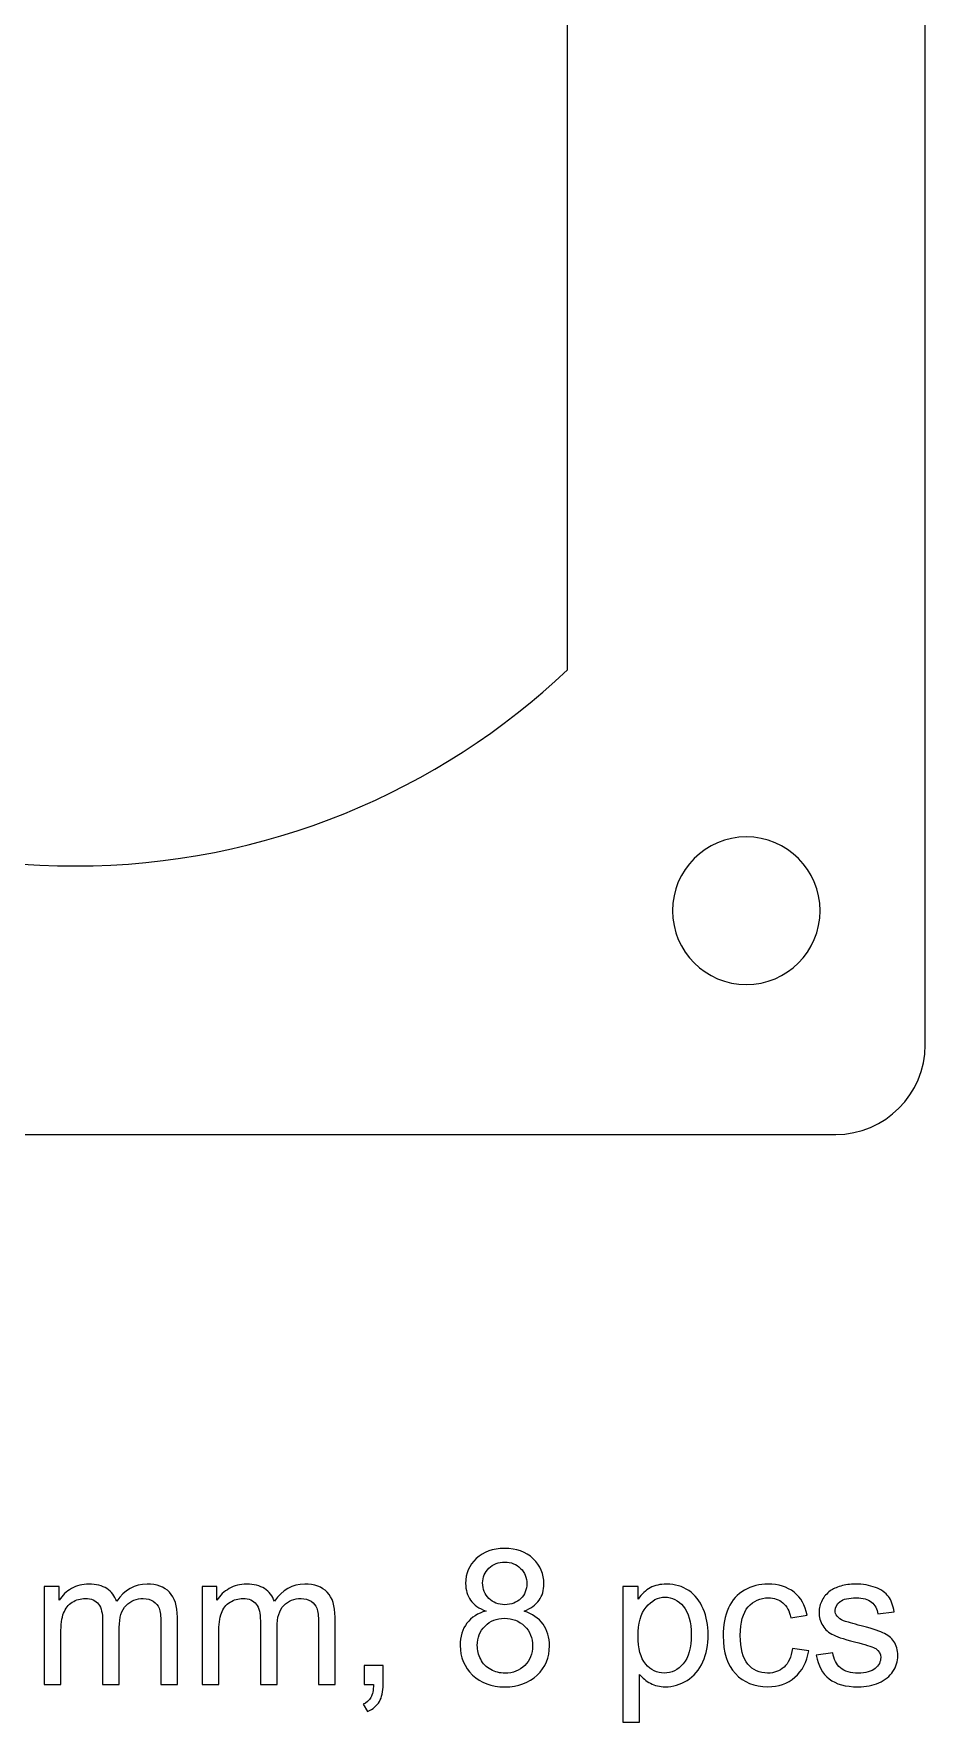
# Model space of a CAD drawing. Header units: millimetres. Extents: x -202 to 204, y -252 to 284.
# Drawn here: x -183.81 to -163.88, y 199.16 to 236.88 of the extents above; entities that cross this region are included whole.
import ezdxf

# ---------------------------------------------------------------- set-up
doc = ezdxf.new("R2010")
doc.units = ezdxf.units.MM
doc.header["$MEASUREMENT"] = 0
doc.layers.add('Layer 1', color=7, linetype='Continuous')

msp = doc.modelspace()

# ---------------------------------------------------------------- linework, layer by layer
at = {"layer": 'Layer 1', "color": 254, "lineweight": 20}
for points, knots in [([(-199.8764, 256.2874), (-199.8764, 256.2874), (-165.8764, 256.2874), (-165.8764, 256.2874), (-165.8764, 256.2874), (-164.7764, 256.2874), (-163.8764, 255.3874), (-163.8764, 254.2874), (-163.8764, 254.2874), (-163.8764, 254.2874), (-163.8764, 214.2874), (-163.8764, 214.2874), (-163.8764, 214.2874), (-163.8764, 213.1874), (-164.7764, 212.2874), (-165.8764, 212.2874), (-165.8764, 212.2874), (-165.8764, 212.2874), (-199.8764, 212.2874), (-199.8764, 212.2874), (-199.8764, 212.2874), (-200.9764, 212.2874), (-201.8764, 213.1874), (-201.8764, 214.2874), (-201.8764, 214.2874), (-201.8764, 214.2874), (-201.8764, 254.2874), (-201.8764, 254.2874), (-201.8764, 254.2874), (-201.8764, 255.3874), (-200.9764, 256.2874), (-199.8764, 256.2874)], [0, 0, 0, 0, 0.1111111, 0.1111111, 0.1111111, 0.1111111, 0.2222222, 0.2222222, 0.2222222, 0.2222222, 0.3333333, 0.3333333, 0.3333333, 0.3333333, 0.4444444, 0.4444444, 0.4444444, 0.4444444, 0.5555556, 0.5555556, 0.5555556, 0.5555556, 0.6666667, 0.6666667, 0.6666667, 0.6666667, 0.7777778, 0.7777778, 0.7777778, 0.7777778, 1, 1, 1, 1]), ([(-182.8764, 250.2874), (-178.6154, 250.2874), (-174.7438, 248.6213), (-171.8764, 245.9056), (-171.8764, 245.9056), (-171.8764, 245.9056), (-171.8764, 222.6692), (-171.8764, 222.6692), (-171.8764, 222.6692), (-174.7438, 219.9535), (-178.6154, 218.2874), (-182.8764, 218.2874), (-182.8764, 218.2874), (-187.1374, 218.2874), (-191.009, 219.9535), (-193.8764, 222.6692), (-193.8764, 222.6692), (-193.8764, 222.6692), (-193.8764, 245.9056), (-193.8764, 245.9056), (-193.8764, 245.9056), (-191.009, 248.6213), (-187.1374, 250.2874), (-182.8764, 250.2874)], [0, 0, 0, 0, 0.1428571, 0.1428571, 0.1428571, 0.1428571, 0.2857143, 0.2857143, 0.2857143, 0.2857143, 0.4285714, 0.4285714, 0.4285714, 0.4285714, 0.5714286, 0.5714286, 0.5714286, 0.5714286, 0.7142857, 0.7142857, 0.7142857, 0.7142857, 1, 1, 1, 1]), ([(-167.8764, 218.9374), (-166.9651, 218.9374), (-166.2264, 218.1987), (-166.2264, 217.2874), (-166.2264, 217.2874), (-166.2264, 216.3761), (-166.9651, 215.6374), (-167.8764, 215.6374), (-167.8764, 215.6374), (-168.7877, 215.6374), (-169.5264, 216.3761), (-169.5264, 217.2874), (-169.5264, 217.2874), (-169.5264, 218.1987), (-168.7877, 218.9374), (-167.8764, 218.9374)], [0, 0, 0, 0, 0.2, 0.2, 0.2, 0.2, 0.4, 0.4, 0.4, 0.4, 0.6, 0.6, 0.6, 0.6, 1, 1, 1, 1])]:
    msp.add_open_spline(points, degree=3, knots=knots, dxfattribs=at)
at = {"layer": 'Layer 1', "color": 242}
for points, knots in [([(-173.6955, 201.6393), (-173.85, 201.6958), (-173.9643, 201.7762), (-174.0391, 201.8813), (-174.0391, 201.8813), (-174.1132, 201.9858), (-174.1506, 202.1113), (-174.1506, 202.2574), (-174.1506, 202.2574), (-174.1506, 202.4782), (-174.0716, 202.6631), (-173.9128, 202.8134), (-173.9128, 202.8134), (-173.7541, 202.9636), (-173.5438, 203.0391), (-173.2806, 203.0391), (-173.2806, 203.0391), (-173.0161, 203.0391), (-172.803, 202.9622), (-172.6414, 202.8084), (-172.6414, 202.8084), (-172.4806, 202.6546), (-172.4001, 202.4676), (-172.4001, 202.2468), (-172.4001, 202.2468), (-172.4001, 202.1064), (-172.4368, 201.9843), (-172.5102, 201.8799), (-172.5102, 201.8799), (-172.5843, 201.7762), (-172.6957, 201.6958), (-172.846, 201.6393), (-172.846, 201.6393), (-172.6605, 201.5786), (-172.5187, 201.4813), (-172.4213, 201.3458), (-172.4213, 201.3458), (-172.3246, 201.2111), (-172.2759, 201.0495), (-172.2759, 200.8625), (-172.2759, 200.8625), (-172.2759, 200.6029), (-172.3677, 200.3856), (-172.5504, 200.2092), (-172.5504, 200.2092), (-172.7338, 200.0328), (-172.9751, 199.9446), (-173.2743, 199.9446), (-173.2743, 199.9446), (-173.5735, 199.9446), (-173.814, 200.0328), (-173.9975, 200.2099), (-173.9975, 200.2099), (-174.1809, 200.387), (-174.2727, 200.6078), (-174.2727, 200.8724), (-174.2727, 200.8724), (-174.2727, 201.0692), (-174.2226, 201.2343), (-174.1224, 201.3677), (-174.1224, 201.3677), (-174.0229, 201.5003), (-173.8804, 201.5913), (-173.6955, 201.6393)], [0, 0, 0, 0, 0.0588235, 0.0588235, 0.0588235, 0.0588235, 0.1176471, 0.1176471, 0.1176471, 0.1176471, 0.1764706, 0.1764706, 0.1764706, 0.1764706, 0.2352941, 0.2352941, 0.2352941, 0.2352941, 0.2941176, 0.2941176, 0.2941176, 0.2941176, 0.3529412, 0.3529412, 0.3529412, 0.3529412, 0.4117647, 0.4117647, 0.4117647, 0.4117647, 0.4705882, 0.4705882, 0.4705882, 0.4705882, 0.5294118, 0.5294118, 0.5294118, 0.5294118, 0.5882353, 0.5882353, 0.5882353, 0.5882353, 0.6470588, 0.6470588, 0.6470588, 0.6470588, 0.7058824, 0.7058824, 0.7058824, 0.7058824, 0.7647059, 0.7647059, 0.7647059, 0.7647059, 0.8235294, 0.8235294, 0.8235294, 0.8235294, 0.8823529, 0.8823529, 0.8823529, 0.8823529, 1, 1, 1, 1]), ([(-173.7703, 202.2701), (-173.7703, 202.1269), (-173.7237, 202.0097), (-173.632, 201.9187), (-173.632, 201.9187), (-173.5396, 201.8277), (-173.4196, 201.7818), (-173.2722, 201.7818), (-173.2722, 201.7818), (-173.129, 201.7818), (-173.0111, 201.827), (-172.9194, 201.9173), (-172.9194, 201.9173), (-172.8277, 202.0076), (-172.7825, 202.1184), (-172.7825, 202.2489), (-172.7825, 202.2489), (-172.7825, 202.3858), (-172.8291, 202.5001), (-172.9236, 202.5932), (-172.9236, 202.5932), (-173.0182, 202.6864), (-173.1353, 202.7329), (-173.2764, 202.7329), (-173.2764, 202.7329), (-173.4182, 202.7329), (-173.5361, 202.6871), (-173.6299, 202.5968), (-173.6299, 202.5968), (-173.7237, 202.5057), (-173.7703, 202.3964), (-173.7703, 202.2701)], [0, 0, 0, 0, 0.1111111, 0.1111111, 0.1111111, 0.1111111, 0.2222222, 0.2222222, 0.2222222, 0.2222222, 0.3333333, 0.3333333, 0.3333333, 0.3333333, 0.4444444, 0.4444444, 0.4444444, 0.4444444, 0.5555556, 0.5555556, 0.5555556, 0.5555556, 0.6666667, 0.6666667, 0.6666667, 0.6666667, 0.7777778, 0.7777778, 0.7777778, 0.7777778, 1, 1, 1, 1]), ([(-183.5697, 199.9961), (-183.5697, 199.9961), (-183.5697, 202.1911), (-183.5697, 202.1911), (-183.5697, 202.1911), (-183.5697, 202.1911), (-183.2374, 202.1911), (-183.2374, 202.1911), (-183.2374, 202.1911), (-183.2374, 202.1911), (-183.2374, 201.8834), (-183.2374, 201.8834), (-183.2374, 201.8834), (-183.1682, 201.9907), (-183.0765, 202.0775), (-182.9622, 202.1424), (-182.9622, 202.1424), (-182.8479, 202.208), (-182.7174, 202.2412), (-182.5713, 202.2412), (-182.5713, 202.2412), (-182.4091, 202.2412), (-182.2757, 202.2073), (-182.172, 202.1396), (-182.172, 202.1396), (-182.0676, 202.0718), (-181.9942, 201.978), (-181.9519, 201.8566), (-181.9519, 201.8566), (-181.7776, 202.1128), (-181.5518, 202.2412), (-181.2738, 202.2412), (-181.2738, 202.2412), (-181.0558, 202.2412), (-180.8886, 202.1805), (-180.7715, 202.0598), (-180.7715, 202.0598), (-180.6544, 201.9392), (-180.5958, 201.7536), (-180.5958, 201.5032), (-180.5958, 201.5032), (-180.5958, 201.5032), (-180.5958, 199.9961), (-180.5958, 199.9961), (-180.5958, 199.9961), (-180.5958, 199.9961), (-180.9655, 199.9961), (-180.9655, 199.9961), (-180.9655, 199.9961), (-180.9655, 199.9961), (-180.9655, 201.379), (-180.9655, 201.379), (-180.9655, 201.379), (-180.9655, 201.5278), (-180.9775, 201.6351), (-181.0015, 201.7007), (-181.0015, 201.7007), (-181.0262, 201.7656), (-181.0699, 201.8185), (-181.1327, 201.8588), (-181.1327, 201.8588), (-181.1962, 201.8983), (-181.271, 201.9187), (-181.3564, 201.9187), (-181.3564, 201.9187), (-181.5109, 201.9187), (-181.6386, 201.8672), (-181.7409, 201.7642), (-181.7409, 201.7642), (-181.8425, 201.6619), (-181.894, 201.4975), (-181.894, 201.2717), (-181.894, 201.2717), (-181.894, 201.2717), (-181.894, 199.9961), (-181.894, 199.9961), (-181.894, 199.9961), (-181.894, 199.9961), (-182.2658, 199.9961), (-182.2658, 199.9961), (-182.2658, 199.9961), (-182.2658, 199.9961), (-182.2658, 201.422), (-182.2658, 201.422), (-182.2658, 201.422), (-182.2658, 201.5878), (-182.2962, 201.712), (-182.3569, 201.7945), (-182.3569, 201.7945), (-182.4175, 201.8771), (-182.5163, 201.9187), (-182.6546, 201.9187), (-182.6546, 201.9187), (-182.759, 201.9187), (-182.8557, 201.8912), (-182.9446, 201.8355), (-182.9446, 201.8355), (-183.0335, 201.7804), (-183.0984, 201.7), (-183.1379, 201.5942), (-183.1379, 201.5942), (-183.1781, 201.4876), (-183.1979, 201.3345), (-183.1979, 201.1349), (-183.1979, 201.1349), (-183.1979, 201.1349), (-183.1979, 199.9961), (-183.1979, 199.9961), (-183.1979, 199.9961), (-183.1979, 199.9961), (-183.5697, 199.9961), (-183.5697, 199.9961)], [0, 0, 0, 0, 0.0344828, 0.0344828, 0.0344828, 0.0344828, 0.0689655, 0.0689655, 0.0689655, 0.0689655, 0.1034483, 0.1034483, 0.1034483, 0.1034483, 0.137931, 0.137931, 0.137931, 0.137931, 0.1724138, 0.1724138, 0.1724138, 0.1724138, 0.2068966, 0.2068966, 0.2068966, 0.2068966, 0.2413793, 0.2413793, 0.2413793, 0.2413793, 0.2758621, 0.2758621, 0.2758621, 0.2758621, 0.3103448, 0.3103448, 0.3103448, 0.3103448, 0.3448276, 0.3448276, 0.3448276, 0.3448276, 0.3793103, 0.3793103, 0.3793103, 0.3793103, 0.4137931, 0.4137931, 0.4137931, 0.4137931, 0.4482759, 0.4482759, 0.4482759, 0.4482759, 0.4827586, 0.4827586, 0.4827586, 0.4827586, 0.5172414, 0.5172414, 0.5172414, 0.5172414, 0.5517241, 0.5517241, 0.5517241, 0.5517241, 0.5862069, 0.5862069, 0.5862069, 0.5862069, 0.6206897, 0.6206897, 0.6206897, 0.6206897, 0.6551724, 0.6551724, 0.6551724, 0.6551724, 0.6896552, 0.6896552, 0.6896552, 0.6896552, 0.7241379, 0.7241379, 0.7241379, 0.7241379, 0.7586207, 0.7586207, 0.7586207, 0.7586207, 0.7931034, 0.7931034, 0.7931034, 0.7931034, 0.8275862, 0.8275862, 0.8275862, 0.8275862, 0.862069, 0.862069, 0.862069, 0.862069, 0.8965517, 0.8965517, 0.8965517, 0.8965517, 0.9310345, 0.9310345, 0.9310345, 0.9310345, 1, 1, 1, 1]), ([(-180.0434, 199.9961), (-180.0434, 199.9961), (-180.0434, 202.1911), (-180.0434, 202.1911), (-180.0434, 202.1911), (-180.0434, 202.1911), (-179.7111, 202.1911), (-179.7111, 202.1911), (-179.7111, 202.1911), (-179.7111, 202.1911), (-179.7111, 201.8834), (-179.7111, 201.8834), (-179.7111, 201.8834), (-179.6419, 201.9907), (-179.5502, 202.0775), (-179.4359, 202.1424), (-179.4359, 202.1424), (-179.3216, 202.208), (-179.1911, 202.2412), (-179.045, 202.2412), (-179.045, 202.2412), (-178.8828, 202.2412), (-178.7494, 202.2073), (-178.6457, 202.1396), (-178.6457, 202.1396), (-178.5413, 202.0718), (-178.4679, 201.978), (-178.4256, 201.8566), (-178.4256, 201.8566), (-178.2513, 202.1128), (-178.0255, 202.2412), (-177.7475, 202.2412), (-177.7475, 202.2412), (-177.5295, 202.2412), (-177.3623, 202.1805), (-177.2452, 202.0598), (-177.2452, 202.0598), (-177.1281, 201.9392), (-177.0695, 201.7536), (-177.0695, 201.5032), (-177.0695, 201.5032), (-177.0695, 201.5032), (-177.0695, 199.9961), (-177.0695, 199.9961), (-177.0695, 199.9961), (-177.0695, 199.9961), (-177.4392, 199.9961), (-177.4392, 199.9961), (-177.4392, 199.9961), (-177.4392, 199.9961), (-177.4392, 201.379), (-177.4392, 201.379), (-177.4392, 201.379), (-177.4392, 201.5278), (-177.4512, 201.6351), (-177.4752, 201.7007), (-177.4752, 201.7007), (-177.4999, 201.7656), (-177.5436, 201.8185), (-177.6064, 201.8588), (-177.6064, 201.8588), (-177.6699, 201.8983), (-177.7447, 201.9187), (-177.8301, 201.9187), (-177.8301, 201.9187), (-177.9846, 201.9187), (-178.1123, 201.8672), (-178.2146, 201.7642), (-178.2146, 201.7642), (-178.3162, 201.6619), (-178.3677, 201.4975), (-178.3677, 201.2717), (-178.3677, 201.2717), (-178.3677, 201.2717), (-178.3677, 199.9961), (-178.3677, 199.9961), (-178.3677, 199.9961), (-178.3677, 199.9961), (-178.7395, 199.9961), (-178.7395, 199.9961), (-178.7395, 199.9961), (-178.7395, 199.9961), (-178.7395, 201.422), (-178.7395, 201.422), (-178.7395, 201.422), (-178.7395, 201.5878), (-178.7699, 201.712), (-178.8306, 201.7945), (-178.8306, 201.7945), (-178.8912, 201.8771), (-178.99, 201.9187), (-179.1283, 201.9187), (-179.1283, 201.9187), (-179.2327, 201.9187), (-179.3294, 201.8912), (-179.4183, 201.8355), (-179.4183, 201.8355), (-179.5072, 201.7804), (-179.5721, 201.7), (-179.6116, 201.5942), (-179.6116, 201.5942), (-179.6518, 201.4876), (-179.6716, 201.3345), (-179.6716, 201.1349), (-179.6716, 201.1349), (-179.6716, 201.1349), (-179.6716, 199.9961), (-179.6716, 199.9961), (-179.6716, 199.9961), (-179.6716, 199.9961), (-180.0434, 199.9961), (-180.0434, 199.9961)], [0, 0, 0, 0, 0.0344828, 0.0344828, 0.0344828, 0.0344828, 0.0689655, 0.0689655, 0.0689655, 0.0689655, 0.1034483, 0.1034483, 0.1034483, 0.1034483, 0.137931, 0.137931, 0.137931, 0.137931, 0.1724138, 0.1724138, 0.1724138, 0.1724138, 0.2068966, 0.2068966, 0.2068966, 0.2068966, 0.2413793, 0.2413793, 0.2413793, 0.2413793, 0.2758621, 0.2758621, 0.2758621, 0.2758621, 0.3103448, 0.3103448, 0.3103448, 0.3103448, 0.3448276, 0.3448276, 0.3448276, 0.3448276, 0.3793103, 0.3793103, 0.3793103, 0.3793103, 0.4137931, 0.4137931, 0.4137931, 0.4137931, 0.4482759, 0.4482759, 0.4482759, 0.4482759, 0.4827586, 0.4827586, 0.4827586, 0.4827586, 0.5172414, 0.5172414, 0.5172414, 0.5172414, 0.5517241, 0.5517241, 0.5517241, 0.5517241, 0.5862069, 0.5862069, 0.5862069, 0.5862069, 0.6206897, 0.6206897, 0.6206897, 0.6206897, 0.6551724, 0.6551724, 0.6551724, 0.6551724, 0.6896552, 0.6896552, 0.6896552, 0.6896552, 0.7241379, 0.7241379, 0.7241379, 0.7241379, 0.7586207, 0.7586207, 0.7586207, 0.7586207, 0.7931034, 0.7931034, 0.7931034, 0.7931034, 0.8275862, 0.8275862, 0.8275862, 0.8275862, 0.862069, 0.862069, 0.862069, 0.862069, 0.8965517, 0.8965517, 0.8965517, 0.8965517, 0.9310345, 0.9310345, 0.9310345, 0.9310345, 1, 1, 1, 1]), ([(-170.6341, 199.1551), (-170.6341, 199.1551), (-170.6341, 202.1911), (-170.6341, 202.1911), (-170.6341, 202.1911), (-170.6341, 202.1911), (-170.2954, 202.1911), (-170.2954, 202.1911), (-170.2954, 202.1911), (-170.2954, 202.1911), (-170.2954, 201.906), (-170.2954, 201.906), (-170.2954, 201.906), (-170.2157, 202.0175), (-170.1254, 202.1015), (-170.0245, 202.1572), (-170.0245, 202.1572), (-169.9243, 202.2129), (-169.8023, 202.2412), (-169.659, 202.2412), (-169.659, 202.2412), (-169.4714, 202.2412), (-169.3063, 202.1925), (-169.163, 202.0965), (-169.163, 202.0965), (-169.0191, 201.9999), (-168.9111, 201.8637), (-168.8385, 201.688), (-168.8385, 201.688), (-168.7651, 201.5123), (-168.7284, 201.3197), (-168.7284, 201.1102), (-168.7284, 201.1102), (-168.7284, 200.8858), (-168.7686, 200.6833), (-168.8498, 200.5034), (-168.8498, 200.5034), (-168.9302, 200.3235), (-169.0473, 200.1859), (-169.2011, 200.0899), (-169.2011, 200.0899), (-169.3549, 199.9947), (-169.5165, 199.9467), (-169.6858, 199.9467), (-169.6858, 199.9467), (-169.81, 199.9467), (-169.9208, 199.9728), (-170.0196, 200.025), (-170.0196, 200.025), (-170.1183, 200.0772), (-170.1988, 200.1436), (-170.2623, 200.2233), (-170.2623, 200.2233), (-170.2623, 200.2233), (-170.2623, 199.1551), (-170.2623, 199.1551), (-170.2623, 199.1551), (-170.2623, 199.1551), (-170.6341, 199.1551), (-170.6341, 199.1551)], [0, 0, 0, 0, 0.0625, 0.0625, 0.0625, 0.0625, 0.125, 0.125, 0.125, 0.125, 0.1875, 0.1875, 0.1875, 0.1875, 0.25, 0.25, 0.25, 0.25, 0.3125, 0.3125, 0.3125, 0.3125, 0.375, 0.375, 0.375, 0.375, 0.4375, 0.4375, 0.4375, 0.4375, 0.5, 0.5, 0.5, 0.5, 0.5625, 0.5625, 0.5625, 0.5625, 0.625, 0.625, 0.625, 0.625, 0.6875, 0.6875, 0.6875, 0.6875, 0.75, 0.75, 0.75, 0.75, 0.8125, 0.8125, 0.8125, 0.8125, 0.875, 0.875, 0.875, 0.875, 1, 1, 1, 1]), ([(-166.8474, 200.8004), (-166.8474, 200.8004), (-166.482, 200.7524), (-166.482, 200.7524), (-166.482, 200.7524), (-166.5215, 200.5006), (-166.6238, 200.303), (-166.7889, 200.1605), (-166.7889, 200.1605), (-166.9533, 200.018), (-167.1558, 199.9467), (-167.3956, 199.9467), (-167.3956, 199.9467), (-167.6955, 199.9467), (-167.9375, 200.0448), (-168.1195, 200.2409), (-168.1195, 200.2409), (-168.3023, 200.4371), (-168.394, 200.7186), (-168.394, 201.0855), (-168.394, 201.0855), (-168.394, 201.3225), (-168.3545, 201.53), (-168.2762, 201.7078), (-168.2762, 201.7078), (-168.1972, 201.8856), (-168.0779, 202.0189), (-167.917, 202.1078), (-167.917, 202.1078), (-167.7569, 202.1967), (-167.5819, 202.2412), (-167.3935, 202.2412), (-167.3935, 202.2412), (-167.1551, 202.2412), (-166.9596, 202.1805), (-166.8086, 202.0598), (-166.8086, 202.0598), (-166.6569, 201.9392), (-166.5596, 201.7684), (-166.5165, 201.5462), (-166.5165, 201.5462), (-166.5165, 201.5462), (-166.8785, 201.4905), (-166.8785, 201.4905), (-166.8785, 201.4905), (-166.9131, 201.6379), (-166.9737, 201.7487), (-167.0612, 201.8235), (-167.0612, 201.8235), (-167.1487, 201.8976), (-167.2545, 201.935), (-167.3787, 201.935), (-167.3787, 201.935), (-167.5664, 201.935), (-167.7188, 201.8679), (-167.8359, 201.7332), (-167.8359, 201.7332), (-167.953, 201.5991), (-168.0116, 201.3867), (-168.0116, 201.0961), (-168.0116, 201.0961), (-168.0116, 200.8011), (-167.9551, 200.5866), (-167.8416, 200.4526), (-167.8416, 200.4526), (-167.7287, 200.3192), (-167.5812, 200.2522), (-167.3992, 200.2522), (-167.3992, 200.2522), (-167.2531, 200.2522), (-167.1318, 200.2974), (-167.0337, 200.387), (-167.0337, 200.387), (-166.9356, 200.4766), (-166.8735, 200.6142), (-166.8474, 200.8004)], [0, 0, 0, 0, 0.05, 0.05, 0.05, 0.05, 0.1, 0.1, 0.1, 0.1, 0.15, 0.15, 0.15, 0.15, 0.2, 0.2, 0.2, 0.2, 0.25, 0.25, 0.25, 0.25, 0.3, 0.3, 0.3, 0.3, 0.35, 0.35, 0.35, 0.35, 0.4, 0.4, 0.4, 0.4, 0.45, 0.45, 0.45, 0.45, 0.5, 0.5, 0.5, 0.5, 0.55, 0.55, 0.55, 0.55, 0.6, 0.6, 0.6, 0.6, 0.65, 0.65, 0.65, 0.65, 0.7, 0.7, 0.7, 0.7, 0.75, 0.75, 0.75, 0.75, 0.8, 0.8, 0.8, 0.8, 0.85, 0.85, 0.85, 0.85, 0.9, 0.9, 0.9, 0.9, 1, 1, 1, 1]), ([(-166.3119, 200.6516), (-166.3119, 200.6516), (-165.9443, 200.7094), (-165.9443, 200.7094), (-165.9443, 200.7094), (-165.9238, 200.562), (-165.866, 200.4491), (-165.7714, 200.37), (-165.7714, 200.37), (-165.6776, 200.2917), (-165.5456, 200.2522), (-165.3756, 200.2522), (-165.3756, 200.2522), (-165.2049, 200.2522), (-165.0779, 200.2875), (-164.9953, 200.3566), (-164.9953, 200.3566), (-164.9128, 200.4265), (-164.8711, 200.5083), (-164.8711, 200.6015), (-164.8711, 200.6015), (-164.8711, 200.6861), (-164.9078, 200.7517), (-164.9812, 200.8004), (-164.9812, 200.8004), (-165.032, 200.8336), (-165.159, 200.8752), (-165.3615, 200.926), (-165.3615, 200.926), (-165.6338, 200.9952), (-165.8236, 201.0544), (-165.9288, 201.1052), (-165.9288, 201.1052), (-166.0339, 201.1553), (-166.1143, 201.2252), (-166.1686, 201.3141), (-166.1686, 201.3141), (-166.223, 201.403), (-166.2505, 201.501), (-166.2505, 201.6083), (-166.2505, 201.6083), (-166.2505, 201.7064), (-166.2279, 201.7967), (-166.1828, 201.8799), (-166.1828, 201.8799), (-166.1383, 201.9639), (-166.0769, 202.033), (-166, 202.0881), (-166, 202.0881), (-165.9422, 202.1304), (-165.8631, 202.1671), (-165.7637, 202.1967), (-165.7637, 202.1967), (-165.6635, 202.2263), (-165.5562, 202.2412), (-165.4419, 202.2412), (-165.4419, 202.2412), (-165.2698, 202.2412), (-165.1188, 202.2158), (-164.9883, 202.1664), (-164.9883, 202.1664), (-164.8577, 202.117), (-164.7618, 202.05), (-164.6997, 201.9653), (-164.6997, 201.9653), (-164.6376, 201.8799), (-164.5953, 201.767), (-164.572, 201.6252), (-164.572, 201.6252), (-164.572, 201.6252), (-164.9353, 201.5751), (-164.9353, 201.5751), (-164.9353, 201.5751), (-164.9523, 201.688), (-165.0003, 201.7762), (-165.0793, 201.8397), (-165.0793, 201.8397), (-165.1583, 201.9032), (-165.2705, 201.935), (-165.4151, 201.935), (-165.4151, 201.935), (-165.5859, 201.935), (-165.7079, 201.9067), (-165.7806, 201.8503), (-165.7806, 201.8503), (-165.854, 201.7938), (-165.8907, 201.7275), (-165.8907, 201.652), (-165.8907, 201.652), (-165.8907, 201.6033), (-165.8751, 201.5603), (-165.8448, 201.5215), (-165.8448, 201.5215), (-165.8145, 201.4813), (-165.7672, 201.4488), (-165.7023, 201.422), (-165.7023, 201.422), (-165.6649, 201.4086), (-165.5555, 201.3769), (-165.3735, 201.3275), (-165.3735, 201.3275), (-165.1103, 201.2569), (-164.9269, 201.1998), (-164.8232, 201.1546), (-164.8232, 201.1546), (-164.7187, 201.1102), (-164.6369, 201.0445), (-164.5776, 200.9592), (-164.5776, 200.9592), (-164.5184, 200.8738), (-164.4887, 200.768), (-164.4887, 200.641), (-164.4887, 200.641), (-164.4887, 200.5168), (-164.5254, 200.4004), (-164.5974, 200.2903), (-164.5974, 200.2903), (-164.6701, 200.181), (-164.7745, 200.0963), (-164.9107, 200.0363), (-164.9107, 200.0363), (-165.0468, 199.9763), (-165.2013, 199.9467), (-165.3735, 199.9467), (-165.3735, 199.9467), (-165.6592, 199.9467), (-165.8765, 200.006), (-166.0261, 200.1245), (-166.0261, 200.1245), (-166.1757, 200.243), (-166.271, 200.4187), (-166.3119, 200.6516)], [0, 0, 0, 0, 0.0294118, 0.0294118, 0.0294118, 0.0294118, 0.0588235, 0.0588235, 0.0588235, 0.0588235, 0.0882353, 0.0882353, 0.0882353, 0.0882353, 0.1176471, 0.1176471, 0.1176471, 0.1176471, 0.1470588, 0.1470588, 0.1470588, 0.1470588, 0.1764706, 0.1764706, 0.1764706, 0.1764706, 0.2058824, 0.2058824, 0.2058824, 0.2058824, 0.2352941, 0.2352941, 0.2352941, 0.2352941, 0.2647059, 0.2647059, 0.2647059, 0.2647059, 0.2941176, 0.2941176, 0.2941176, 0.2941176, 0.3235294, 0.3235294, 0.3235294, 0.3235294, 0.3529412, 0.3529412, 0.3529412, 0.3529412, 0.3823529, 0.3823529, 0.3823529, 0.3823529, 0.4117647, 0.4117647, 0.4117647, 0.4117647, 0.4411765, 0.4411765, 0.4411765, 0.4411765, 0.4705882, 0.4705882, 0.4705882, 0.4705882, 0.5, 0.5, 0.5, 0.5, 0.5294118, 0.5294118, 0.5294118, 0.5294118, 0.5588235, 0.5588235, 0.5588235, 0.5588235, 0.5882353, 0.5882353, 0.5882353, 0.5882353, 0.6176471, 0.6176471, 0.6176471, 0.6176471, 0.6470588, 0.6470588, 0.6470588, 0.6470588, 0.6764706, 0.6764706, 0.6764706, 0.6764706, 0.7058824, 0.7058824, 0.7058824, 0.7058824, 0.7352941, 0.7352941, 0.7352941, 0.7352941, 0.7647059, 0.7647059, 0.7647059, 0.7647059, 0.7941176, 0.7941176, 0.7941176, 0.7941176, 0.8235294, 0.8235294, 0.8235294, 0.8235294, 0.8529412, 0.8529412, 0.8529412, 0.8529412, 0.8823529, 0.8823529, 0.8823529, 0.8823529, 0.9117647, 0.9117647, 0.9117647, 0.9117647, 0.9411765, 0.9411765, 0.9411765, 0.9411765, 1, 1, 1, 1]), ([(-170.2976, 201.0812), (-170.2976, 200.799), (-170.2404, 200.5902), (-170.1261, 200.4547), (-170.1261, 200.4547), (-170.0118, 200.3199), (-169.8728, 200.2522), (-169.7105, 200.2522), (-169.7105, 200.2522), (-169.5454, 200.2522), (-169.4036, 200.3221), (-169.2858, 200.4625), (-169.2858, 200.4625), (-169.168, 200.6022), (-169.1087, 200.8188), (-169.1087, 201.1123), (-169.1087, 201.1123), (-169.1087, 201.3924), (-169.1666, 201.6012), (-169.2816, 201.7409), (-169.2816, 201.7409), (-169.3966, 201.8799), (-169.5341, 201.9498), (-169.6936, 201.9498), (-169.6936, 201.9498), (-169.8524, 201.9498), (-169.9928, 201.8757), (-170.1148, 201.7275), (-170.1148, 201.7275), (-170.2369, 201.5794), (-170.2976, 201.3635), (-170.2976, 201.0812)], [0, 0, 0, 0, 0.1111111, 0.1111111, 0.1111111, 0.1111111, 0.2222222, 0.2222222, 0.2222222, 0.2222222, 0.3333333, 0.3333333, 0.3333333, 0.3333333, 0.4444444, 0.4444444, 0.4444444, 0.4444444, 0.5555556, 0.5555556, 0.5555556, 0.5555556, 0.6666667, 0.6666667, 0.6666667, 0.6666667, 0.7777778, 0.7777778, 0.7777778, 0.7777778, 1, 1, 1, 1]), ([(-173.8902, 200.8703), (-173.8902, 200.7644), (-173.8648, 200.6614), (-173.8147, 200.5627), (-173.8147, 200.5627), (-173.7647, 200.4632), (-173.6899, 200.3863), (-173.5904, 200.3319), (-173.5904, 200.3319), (-173.4909, 200.2776), (-173.3844, 200.2501), (-173.2701, 200.2501), (-173.2701, 200.2501), (-173.0923, 200.2501), (-172.9455, 200.3072), (-172.8298, 200.4223), (-172.8298, 200.4223), (-172.7141, 200.5366), (-172.6562, 200.6819), (-172.6562, 200.8583), (-172.6562, 200.8583), (-172.6562, 201.0375), (-172.7155, 201.1857), (-172.8347, 201.3028), (-172.8347, 201.3028), (-172.954, 201.4199), (-173.1036, 201.4785), (-173.2828, 201.4785), (-173.2828, 201.4785), (-173.4577, 201.4785), (-173.6024, 201.4206), (-173.7174, 201.3049), (-173.7174, 201.3049), (-173.8324, 201.1885), (-173.8902, 201.0438), (-173.8902, 200.8703)], [0, 0, 0, 0, 0.1, 0.1, 0.1, 0.1, 0.2, 0.2, 0.2, 0.2, 0.3, 0.3, 0.3, 0.3, 0.4, 0.4, 0.4, 0.4, 0.5, 0.5, 0.5, 0.5, 0.6, 0.6, 0.6, 0.6, 0.7, 0.7, 0.7, 0.7, 0.8, 0.8, 0.8, 0.8, 1, 1, 1, 1]), ([(-176.4204, 199.9961), (-176.4204, 199.9961), (-176.4204, 200.4201), (-176.4204, 200.4201), (-176.4204, 200.4201), (-176.4204, 200.4201), (-175.9964, 200.4201), (-175.9964, 200.4201), (-175.9964, 200.4201), (-175.9964, 200.4201), (-175.9964, 199.9961), (-175.9964, 199.9961), (-175.9964, 199.9961), (-175.9964, 199.8402), (-176.0239, 199.7146), (-176.079, 199.6186), (-176.079, 199.6186), (-176.1347, 199.5234), (-176.2222, 199.4493), (-176.3414, 199.3964), (-176.3414, 199.3964), (-176.3414, 199.3964), (-176.4451, 199.5558), (-176.4451, 199.5558), (-176.4451, 199.5558), (-176.3668, 199.5904), (-176.309, 199.6412), (-176.2716, 199.7075), (-176.2716, 199.7075), (-176.2342, 199.7746), (-176.2137, 199.8705), (-176.2095, 199.9961), (-176.2095, 199.9961), (-176.2095, 199.9961), (-176.4204, 199.9961), (-176.4204, 199.9961)], [0, 0, 0, 0, 0.1, 0.1, 0.1, 0.1, 0.2, 0.2, 0.2, 0.2, 0.3, 0.3, 0.3, 0.3, 0.4, 0.4, 0.4, 0.4, 0.5, 0.5, 0.5, 0.5, 0.6, 0.6, 0.6, 0.6, 0.7, 0.7, 0.7, 0.7, 0.8, 0.8, 0.8, 0.8, 1, 1, 1, 1])]:
    msp.add_open_spline(points, degree=3, knots=knots, dxfattribs=at)

doc.saveas('drawing.dxf')
